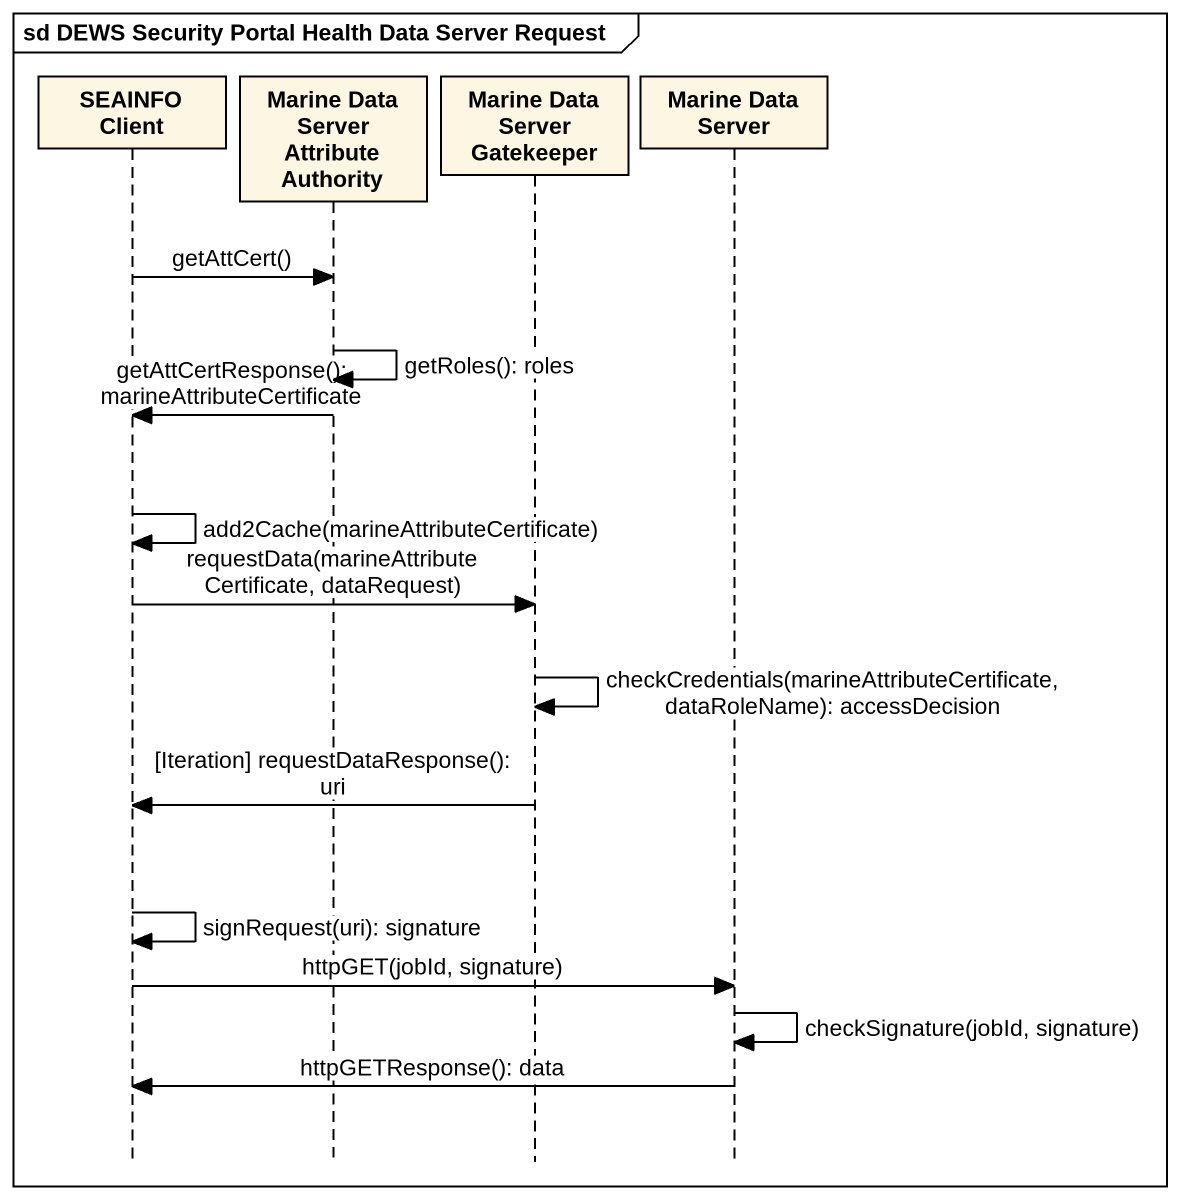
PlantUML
@startuml
mainframe sd DEWS Security Portal Health Data Server Request
hide footbox
participant "SEAINFO Client" as SEAINFO_Client
participant "Marine Data Server Attribute Authority" as Marine_Data_Server
participant "Marine Data Server Gatekeeper" as Marine_Data_Server_2
participant "Marine Data Server" as Marine_Data_Server_3

SEAINFO_Client -> Marine_Data_Server : getAttCert()
Marine_Data_Server -> Marine_Data_Server : getRoles(): roles
Marine_Data_Server -> SEAINFO_Client : getAttCertResponse(): marineAttributeCertificate
SEAINFO_Client -> SEAINFO_Client : add2Cache(marineAttributeCertificate)
SEAINFO_Client -> Marine_Data_Server_2 : requestData(marineAttributeCertificate, dataRequest)
Marine_Data_Server_2 -> Marine_Data_Server_2 : checkCredentials(marineAttributeCertificate, dataRoleName): accessDecision
Marine_Data_Server_2 -> SEAINFO_Client : [Iteration] requestDataResponse(): uri
SEAINFO_Client -> SEAINFO_Client : signRequest(uri): signature
SEAINFO_Client -> Marine_Data_Server_3 : httpGET(jobId, signature)
Marine_Data_Server_3 -> Marine_Data_Server_3 : checkSignature(jobId, signature)
Marine_Data_Server_3 -> SEAINFO_Client : httpGETResponse(): data
@enduml
